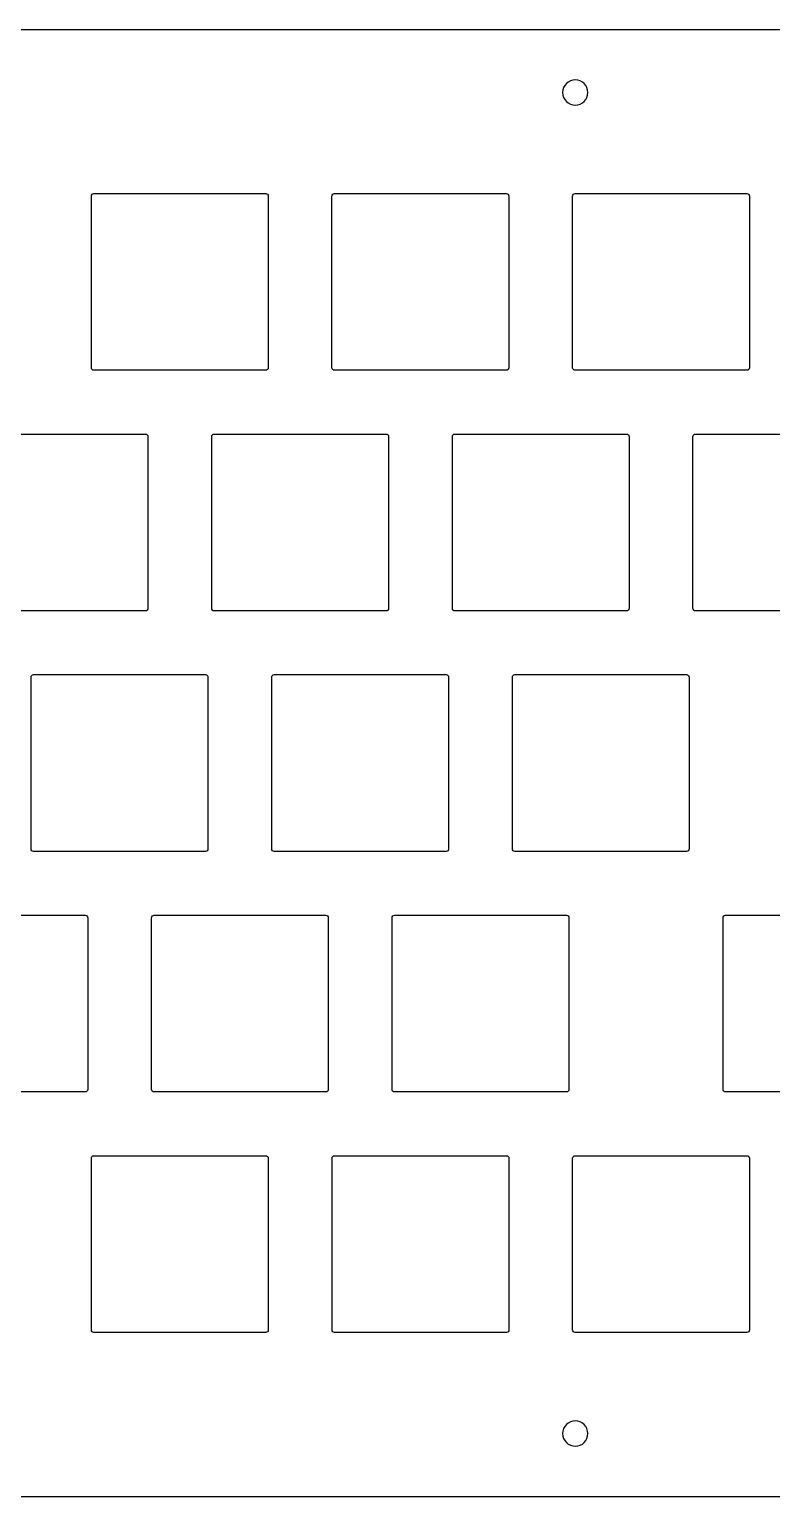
# Model space of a CAD drawing. Header units: inches. Extents: x 7 to 333, y 2 to 118.
# Drawn here: x 205.9 to 264.7, y 1.9 to 118.1 of the extents above; entities that cross this region are included whole.
import ezdxf

# ---------------------------------------------------------------- set-up
doc = ezdxf.new("R2010")
doc.units = ezdxf.units.IN
doc.header["$MEASUREMENT"] = 0

# ---------------------------------------------------------------- blocks, each defined once
blk = doc.blocks.new('block 2')
at = {"color": 7, "lineweight": 25}
blk.add_open_spline([(230.09, 91.07), (229.98, 91.07), (229.89, 91.16), (229.89, 91.27)], degree=3, dxfattribs=at)
blk = doc.blocks.new('block 3')
at = {"color": 7, "lineweight": 25}
blk.add_lwpolyline([(229.89, 91.27), (229.89, 104.87)], dxfattribs=at)
blk = doc.blocks.new('block 4')
at = {"color": 7, "lineweight": 25}
blk.add_open_spline([(229.89, 104.87), (229.89, 104.98), (229.98, 105.07), (230.09, 105.07)], degree=3, dxfattribs=at)
blk = doc.blocks.new('block 5')
at = {"color": 7, "lineweight": 25}
blk.add_lwpolyline([(230.09, 105.07), (243.69, 105.07)], dxfattribs=at)
blk = doc.blocks.new('block 6')
at = {"color": 7, "lineweight": 25}
blk.add_open_spline([(243.69, 105.07), (243.8, 105.07), (243.89, 104.98), (243.89, 104.87)], degree=3, dxfattribs=at)
blk = doc.blocks.new('block 7')
at = {"color": 7, "lineweight": 25}
blk.add_lwpolyline([(243.89, 104.87), (243.89, 91.27)], dxfattribs=at)
blk = doc.blocks.new('block 8')
at = {"color": 7, "lineweight": 25}
blk.add_open_spline([(243.89, 91.27), (243.89, 91.16), (243.8, 91.07), (243.69, 91.07)], degree=3, dxfattribs=at)
blk = doc.blocks.new('block 9')
at = {"color": 7, "lineweight": 25}
blk.add_lwpolyline([(243.69, 91.07), (230.09, 91.07)], dxfattribs=at)
blk = doc.blocks.new('block 18')
at = {"color": 7, "lineweight": 25}
blk.add_open_spline([(225.32, 52.97), (225.21, 52.97), (225.12, 53.06), (225.12, 53.17)], degree=3, dxfattribs=at)
blk = doc.blocks.new('block 19')
at = {"color": 7, "lineweight": 25}
blk.add_lwpolyline([(225.12, 53.17), (225.12, 66.77)], dxfattribs=at)
blk = doc.blocks.new('block 20')
at = {"color": 7, "lineweight": 25}
blk.add_open_spline([(225.12, 66.77), (225.12, 66.88), (225.21, 66.97), (225.32, 66.97)], degree=3, dxfattribs=at)
blk = doc.blocks.new('block 21')
at = {"color": 7, "lineweight": 25}
blk.add_lwpolyline([(225.32, 66.97), (238.92, 66.97)], dxfattribs=at)
blk = doc.blocks.new('block 22')
at = {"color": 7, "lineweight": 25}
blk.add_open_spline([(238.92, 66.97), (239.03, 66.97), (239.12, 66.88), (239.12, 66.77)], degree=3, dxfattribs=at)
blk = doc.blocks.new('block 23')
at = {"color": 7, "lineweight": 25}
blk.add_lwpolyline([(239.12, 66.77), (239.12, 53.17)], dxfattribs=at)
blk = doc.blocks.new('block 24')
at = {"color": 7, "lineweight": 25}
blk.add_open_spline([(239.12, 53.17), (239.12, 53.06), (239.03, 52.97), (238.92, 52.97)], degree=3, dxfattribs=at)
blk = doc.blocks.new('block 25')
at = {"color": 7, "lineweight": 25}
blk.add_lwpolyline([(238.92, 52.97), (225.32, 52.97)], dxfattribs=at)
blk = doc.blocks.new('block 26')
at = {"color": 7, "lineweight": 25}
blk.add_open_spline([(206.27, 52.97), (206.16, 52.97), (206.07, 53.06), (206.07, 53.17)], degree=3, dxfattribs=at)
blk = doc.blocks.new('block 27')
at = {"color": 7, "lineweight": 25}
blk.add_lwpolyline([(206.07, 53.17), (206.07, 66.77)], dxfattribs=at)
blk = doc.blocks.new('block 28')
at = {"color": 7, "lineweight": 25}
blk.add_open_spline([(206.07, 66.77), (206.07, 66.88), (206.16, 66.97), (206.27, 66.97)], degree=3, dxfattribs=at)
blk = doc.blocks.new('block 29')
at = {"color": 7, "lineweight": 25}
blk.add_lwpolyline([(206.27, 66.97), (219.87, 66.97)], dxfattribs=at)
blk = doc.blocks.new('block 30')
at = {"color": 7, "lineweight": 25}
blk.add_open_spline([(219.87, 66.97), (219.98, 66.97), (220.07, 66.88), (220.07, 66.77)], degree=3, dxfattribs=at)
blk = doc.blocks.new('block 31')
at = {"color": 7, "lineweight": 25}
blk.add_lwpolyline([(220.07, 66.77), (220.07, 53.17)], dxfattribs=at)
blk = doc.blocks.new('block 32')
at = {"color": 7, "lineweight": 25}
blk.add_open_spline([(220.07, 53.17), (220.07, 53.06), (219.98, 52.97), (219.87, 52.97)], degree=3, dxfattribs=at)
blk = doc.blocks.new('block 33')
at = {"color": 7, "lineweight": 25}
blk.add_lwpolyline([(219.87, 52.97), (206.27, 52.97)], dxfattribs=at)
blk = doc.blocks.new('block 42')
at = {"color": 7, "lineweight": 25}
blk.add_open_spline([(211.04, 91.07), (210.93, 91.07), (210.84, 91.16), (210.84, 91.27)], degree=3, dxfattribs=at)
blk = doc.blocks.new('block 43')
at = {"color": 7, "lineweight": 25}
blk.add_lwpolyline([(210.84, 91.27), (210.84, 104.87)], dxfattribs=at)
blk = doc.blocks.new('block 44')
at = {"color": 7, "lineweight": 25}
blk.add_open_spline([(210.84, 104.87), (210.84, 104.98), (210.93, 105.07), (211.04, 105.07)], degree=3, dxfattribs=at)
blk = doc.blocks.new('block 45')
at = {"color": 7, "lineweight": 25}
blk.add_lwpolyline([(211.04, 105.07), (224.64, 105.07)], dxfattribs=at)
blk = doc.blocks.new('block 46')
at = {"color": 7, "lineweight": 25}
blk.add_open_spline([(224.64, 105.07), (224.75, 105.07), (224.84, 104.98), (224.84, 104.87)], degree=3, dxfattribs=at)
blk = doc.blocks.new('block 47')
at = {"color": 7, "lineweight": 25}
blk.add_lwpolyline([(224.84, 104.87), (224.84, 91.27)], dxfattribs=at)
blk = doc.blocks.new('block 48')
at = {"color": 7, "lineweight": 25}
blk.add_open_spline([(224.84, 91.27), (224.84, 91.16), (224.75, 91.07), (224.64, 91.07)], degree=3, dxfattribs=at)
blk = doc.blocks.new('block 49')
at = {"color": 7, "lineweight": 25}
blk.add_lwpolyline([(224.64, 91.07), (211.04, 91.07)], dxfattribs=at)
blk = doc.blocks.new('block 122')
at = {"color": 7, "lineweight": 25}
blk.add_open_spline([(234.37, 72.22), (234.37, 72.11), (234.28, 72.02), (234.17, 72.02)], degree=3, dxfattribs=at)
blk = doc.blocks.new('block 123')
at = {"color": 7, "lineweight": 25}
blk.add_lwpolyline([(234.17, 72.02), (220.57, 72.02)], dxfattribs=at)
blk = doc.blocks.new('block 124')
at = {"color": 7, "lineweight": 25}
blk.add_open_spline([(220.57, 72.02), (220.46, 72.02), (220.37, 72.11), (220.37, 72.22)], degree=3, dxfattribs=at)
blk = doc.blocks.new('block 125')
at = {"color": 7, "lineweight": 25}
blk.add_lwpolyline([(220.37, 72.22), (220.37, 85.82)], dxfattribs=at)
blk = doc.blocks.new('block 126')
at = {"color": 7, "lineweight": 25}
blk.add_open_spline([(220.37, 85.82), (220.37, 85.93), (220.46, 86.02), (220.57, 86.02)], degree=3, dxfattribs=at)
blk = doc.blocks.new('block 127')
at = {"color": 7, "lineweight": 25}
blk.add_lwpolyline([(220.57, 86.02), (234.17, 86.02)], dxfattribs=at)
blk = doc.blocks.new('block 128')
at = {"color": 7, "lineweight": 25}
blk.add_open_spline([(234.17, 86.02), (234.28, 86.02), (234.37, 85.93), (234.37, 85.82)], degree=3, dxfattribs=at)
blk = doc.blocks.new('block 129')
at = {"color": 7, "lineweight": 25}
blk.add_lwpolyline([(234.37, 85.82), (234.37, 72.22)], dxfattribs=at)
blk = doc.blocks.new('block 266')
at = {"color": 7, "lineweight": 25}
blk.add_open_spline([(224.64, 28.87), (224.75, 28.87), (224.84, 28.78), (224.84, 28.67)], degree=3, dxfattribs=at)
blk = doc.blocks.new('block 267')
at = {"color": 7, "lineweight": 25}
blk.add_lwpolyline([(224.84, 28.67), (224.84, 15.07)], dxfattribs=at)
blk = doc.blocks.new('block 268')
at = {"color": 7, "lineweight": 25}
blk.add_open_spline([(224.84, 15.07), (224.84, 14.96), (224.75, 14.87), (224.64, 14.87)], degree=3, dxfattribs=at)
blk = doc.blocks.new('block 269')
at = {"color": 7, "lineweight": 25}
blk.add_lwpolyline([(224.64, 14.87), (211.04, 14.87)], dxfattribs=at)
blk = doc.blocks.new('block 270')
at = {"color": 7, "lineweight": 25}
blk.add_open_spline([(211.04, 14.87), (210.93, 14.87), (210.84, 14.96), (210.84, 15.07)], degree=3, dxfattribs=at)
blk = doc.blocks.new('block 271')
at = {"color": 7, "lineweight": 25}
blk.add_lwpolyline([(210.84, 15.07), (210.84, 28.67)], dxfattribs=at)
blk = doc.blocks.new('block 272')
at = {"color": 7, "lineweight": 25}
blk.add_open_spline([(210.84, 28.67), (210.84, 28.78), (210.93, 28.87), (211.04, 28.87)], degree=3, dxfattribs=at)
blk = doc.blocks.new('block 273')
at = {"color": 7, "lineweight": 25}
blk.add_lwpolyline([(211.04, 28.87), (224.64, 28.87)], dxfattribs=at)
blk = doc.blocks.new('block 378')
at = {"color": 7, "lineweight": 25}
blk.add_open_spline([(243.7, 28.87), (243.81, 28.87), (243.9, 28.78), (243.9, 28.67)], degree=3, dxfattribs=at)
blk = doc.blocks.new('block 379')
at = {"color": 7, "lineweight": 25}
blk.add_lwpolyline([(243.9, 28.67), (243.9, 15.07)], dxfattribs=at)
blk = doc.blocks.new('block 380')
at = {"color": 7, "lineweight": 25}
blk.add_open_spline([(243.9, 15.07), (243.9, 14.96), (243.81, 14.87), (243.7, 14.87)], degree=3, dxfattribs=at)
blk = doc.blocks.new('block 381')
at = {"color": 7, "lineweight": 25}
blk.add_lwpolyline([(243.7, 14.87), (230.1, 14.87)], dxfattribs=at)
blk = doc.blocks.new('block 382')
at = {"color": 7, "lineweight": 25}
blk.add_open_spline([(230.1, 14.87), (229.99, 14.87), (229.9, 14.96), (229.9, 15.07)], degree=3, dxfattribs=at)
blk = doc.blocks.new('block 383')
at = {"color": 7, "lineweight": 25}
blk.add_lwpolyline([(229.9, 15.07), (229.9, 28.67)], dxfattribs=at)
blk = doc.blocks.new('block 384')
at = {"color": 7, "lineweight": 25}
blk.add_open_spline([(229.9, 28.67), (229.9, 28.78), (229.99, 28.87), (230.1, 28.87)], degree=3, dxfattribs=at)
blk = doc.blocks.new('block 385')
at = {"color": 7, "lineweight": 25}
blk.add_lwpolyline([(230.1, 28.87), (243.7, 28.87)], dxfattribs=at)
blk = doc.blocks.new('block 394')
at = {"color": 7, "lineweight": 25}
blk.add_open_spline([(210.35, 47.92), (210.46, 47.92), (210.55, 47.83), (210.55, 47.72)], degree=3, dxfattribs=at)
blk = doc.blocks.new('block 395')
at = {"color": 7, "lineweight": 25}
blk.add_lwpolyline([(210.55, 47.72), (210.55, 34.12)], dxfattribs=at)
blk = doc.blocks.new('block 396')
at = {"color": 7, "lineweight": 25}
blk.add_open_spline([(210.55, 34.12), (210.55, 34.01), (210.46, 33.92), (210.35, 33.92)], degree=3, dxfattribs=at)
blk = doc.blocks.new('block 397')
at = {"color": 7, "lineweight": 25}
blk.add_lwpolyline([(210.35, 33.92), (196.75, 33.92)], dxfattribs=at)
blk = doc.blocks.new('block 401')
at = {"color": 7, "lineweight": 25}
blk.add_lwpolyline([(196.75, 47.92), (210.35, 47.92)], dxfattribs=at)
blk = doc.blocks.new('block 402')
at = {"color": 7, "lineweight": 25}
blk.add_open_spline([(229.4, 47.92), (229.51, 47.92), (229.6, 47.83), (229.6, 47.72)], degree=3, dxfattribs=at)
blk = doc.blocks.new('block 403')
at = {"color": 7, "lineweight": 25}
blk.add_lwpolyline([(229.6, 47.72), (229.6, 34.12)], dxfattribs=at)
blk = doc.blocks.new('block 404')
at = {"color": 7, "lineweight": 25}
blk.add_open_spline([(229.6, 34.12), (229.6, 34.01), (229.51, 33.92), (229.4, 33.92)], degree=3, dxfattribs=at)
blk = doc.blocks.new('block 405')
at = {"color": 7, "lineweight": 25}
blk.add_lwpolyline([(229.4, 33.92), (215.8, 33.92)], dxfattribs=at)
blk = doc.blocks.new('block 406')
at = {"color": 7, "lineweight": 25}
blk.add_open_spline([(215.8, 33.92), (215.69, 33.92), (215.6, 34.01), (215.6, 34.12)], degree=3, dxfattribs=at)
blk = doc.blocks.new('block 407')
at = {"color": 7, "lineweight": 25}
blk.add_lwpolyline([(215.6, 34.12), (215.6, 47.72)], dxfattribs=at)
blk = doc.blocks.new('block 408')
at = {"color": 7, "lineweight": 25}
blk.add_open_spline([(215.6, 47.72), (215.6, 47.83), (215.69, 47.92), (215.8, 47.92)], degree=3, dxfattribs=at)
blk = doc.blocks.new('block 409')
at = {"color": 7, "lineweight": 25}
blk.add_lwpolyline([(215.8, 47.92), (229.4, 47.92)], dxfattribs=at)
blk = doc.blocks.new('block 411')
at = {"color": 7, "lineweight": 25}
blk.add_open_spline([(250.15, 6.87), (250.15, 6.32), (249.71, 5.87), (249.15, 5.87), (248.6, 5.87), (248.15, 6.32), (248.15, 6.87), (248.15, 7.42), (248.6, 7.87), (249.15, 7.87), (249.71, 7.87), (250.15, 7.42), (250.15, 6.87), (250.15, 6.87), (250.15, 6.87), (250.15, 6.87)], degree=3, knots=[0, 0, 0, 0, 1, 1, 1, 2, 2, 2, 3, 3, 3, 4, 4, 4, 5, 5, 5, 5], dxfattribs=at)
blk = doc.blocks.new('block 414')
at = {"color": 7, "lineweight": 25}
blk.add_open_spline([(250.15, 113.07), (250.15, 112.52), (249.71, 112.07), (249.15, 112.07), (248.6, 112.07), (248.15, 112.52), (248.15, 113.07), (248.15, 113.62), (248.6, 114.07), (249.15, 114.07), (249.71, 114.07), (250.15, 113.62), (250.15, 113.07), (250.15, 113.07), (250.15, 113.07), (250.15, 113.07)], degree=3, knots=[0, 0, 0, 0, 1, 1, 1, 2, 2, 2, 3, 3, 3, 4, 4, 4, 5, 5, 5, 5], dxfattribs=at)
blk = doc.blocks.new('block 433')
at = {"color": 7, "lineweight": 25}
blk.add_open_spline([(215.32, 72.22), (215.32, 72.11), (215.23, 72.02), (215.12, 72.02)], degree=3, dxfattribs=at)
blk = doc.blocks.new('block 434')
at = {"color": 7, "lineweight": 25}
blk.add_lwpolyline([(215.12, 72.02), (201.52, 72.02)], dxfattribs=at)
blk = doc.blocks.new('block 438')
at = {"color": 7, "lineweight": 25}
blk.add_lwpolyline([(201.52, 86.02), (215.12, 86.02)], dxfattribs=at)
blk = doc.blocks.new('block 439')
at = {"color": 7, "lineweight": 25}
blk.add_open_spline([(215.12, 86.02), (215.23, 86.02), (215.32, 85.93), (215.32, 85.82)], degree=3, dxfattribs=at)
blk = doc.blocks.new('block 440')
at = {"color": 7, "lineweight": 25}
blk.add_lwpolyline([(215.32, 85.82), (215.32, 72.22)], dxfattribs=at)
blk = doc.blocks.new('block 451')
at = {"color": 7, "lineweight": 25}
blk.add_lwpolyline([(272.27, 72.02), (258.67, 72.02)], dxfattribs=at)
blk = doc.blocks.new('block 452')
at = {"color": 7, "lineweight": 25}
blk.add_open_spline([(258.67, 72.02), (258.56, 72.02), (258.47, 72.11), (258.47, 72.22)], degree=3, dxfattribs=at)
blk = doc.blocks.new('block 453')
at = {"color": 7, "lineweight": 25}
blk.add_lwpolyline([(258.47, 72.22), (258.47, 85.82)], dxfattribs=at)
blk = doc.blocks.new('block 454')
at = {"color": 7, "lineweight": 25}
blk.add_open_spline([(258.47, 85.82), (258.47, 85.93), (258.56, 86.02), (258.67, 86.02)], degree=3, dxfattribs=at)
blk = doc.blocks.new('block 455')
at = {"color": 7, "lineweight": 25}
blk.add_lwpolyline([(258.67, 86.02), (272.27, 86.02)], dxfattribs=at)
blk = doc.blocks.new('block 466')
at = {"color": 7, "lineweight": 25}
blk.add_open_spline([(253.42, 72.22), (253.42, 72.11), (253.33, 72.02), (253.22, 72.02)], degree=3, dxfattribs=at)
blk = doc.blocks.new('block 467')
at = {"color": 7, "lineweight": 25}
blk.add_lwpolyline([(253.22, 72.02), (239.62, 72.02)], dxfattribs=at)
blk = doc.blocks.new('block 468')
at = {"color": 7, "lineweight": 25}
blk.add_open_spline([(239.62, 72.02), (239.51, 72.02), (239.42, 72.11), (239.42, 72.22)], degree=3, dxfattribs=at)
blk = doc.blocks.new('block 469')
at = {"color": 7, "lineweight": 25}
blk.add_lwpolyline([(239.42, 72.22), (239.42, 85.82)], dxfattribs=at)
blk = doc.blocks.new('block 470')
at = {"color": 7, "lineweight": 25}
blk.add_open_spline([(239.42, 85.82), (239.42, 85.93), (239.51, 86.02), (239.62, 86.02)], degree=3, dxfattribs=at)
blk = doc.blocks.new('block 471')
at = {"color": 7, "lineweight": 25}
blk.add_lwpolyline([(239.62, 86.02), (253.22, 86.02)], dxfattribs=at)
blk = doc.blocks.new('block 472')
at = {"color": 7, "lineweight": 25}
blk.add_open_spline([(253.22, 86.02), (253.33, 86.02), (253.42, 85.93), (253.42, 85.82)], degree=3, dxfattribs=at)
blk = doc.blocks.new('block 473')
at = {"color": 7, "lineweight": 25}
blk.add_lwpolyline([(253.42, 85.82), (253.42, 72.22)], dxfattribs=at)
blk = doc.blocks.new('block 474')
at = {"color": 7, "lineweight": 25}
blk.add_open_spline([(244.37, 52.97), (244.26, 52.97), (244.17, 53.06), (244.17, 53.17)], degree=3, dxfattribs=at)
blk = doc.blocks.new('block 475')
at = {"color": 7, "lineweight": 25}
blk.add_lwpolyline([(244.17, 53.17), (244.17, 66.77)], dxfattribs=at)
blk = doc.blocks.new('block 476')
at = {"color": 7, "lineweight": 25}
blk.add_open_spline([(244.17, 66.77), (244.17, 66.88), (244.26, 66.97), (244.37, 66.97)], degree=3, dxfattribs=at)
blk = doc.blocks.new('block 477')
at = {"color": 7, "lineweight": 25}
blk.add_lwpolyline([(244.37, 66.97), (257.97, 66.97)], dxfattribs=at)
blk = doc.blocks.new('block 478')
at = {"color": 7, "lineweight": 25}
blk.add_open_spline([(257.97, 66.97), (258.08, 66.97), (258.17, 66.88), (258.17, 66.77)], degree=3, dxfattribs=at)
blk = doc.blocks.new('block 479')
at = {"color": 7, "lineweight": 25}
blk.add_lwpolyline([(258.17, 66.77), (258.17, 53.17)], dxfattribs=at)
blk = doc.blocks.new('block 480')
at = {"color": 7, "lineweight": 25}
blk.add_open_spline([(258.17, 53.17), (258.17, 53.06), (258.08, 52.97), (257.97, 52.97)], degree=3, dxfattribs=at)
blk = doc.blocks.new('block 481')
at = {"color": 7, "lineweight": 25}
blk.add_lwpolyline([(257.97, 52.97), (244.37, 52.97)], dxfattribs=at)
blk = doc.blocks.new('block 562')
at = {"color": 7, "lineweight": 25}
blk.add_open_spline([(261.05, 33.92), (260.93, 33.92), (260.85, 34.01), (260.85, 34.12)], degree=3, dxfattribs=at)
blk = doc.blocks.new('block 563')
at = {"color": 7, "lineweight": 25}
blk.add_lwpolyline([(260.85, 34.12), (260.85, 47.72)], dxfattribs=at)
blk = doc.blocks.new('block 564')
at = {"color": 7, "lineweight": 25}
blk.add_open_spline([(260.85, 47.72), (260.85, 47.83), (260.93, 47.92), (261.05, 47.92)], degree=3, dxfattribs=at)
blk = doc.blocks.new('block 565')
at = {"color": 7, "lineweight": 25}
blk.add_lwpolyline([(261.05, 47.92), (274.65, 47.92)], dxfattribs=at)
blk = doc.blocks.new('block 569')
at = {"color": 7, "lineweight": 25}
blk.add_lwpolyline([(274.65, 33.92), (261.05, 33.92)], dxfattribs=at)
blk = doc.blocks.new('block 602')
at = {"color": 7, "lineweight": 25}
blk.add_open_spline([(248.45, 47.92), (248.56, 47.92), (248.65, 47.83), (248.65, 47.72)], degree=3, dxfattribs=at)
blk = doc.blocks.new('block 603')
at = {"color": 7, "lineweight": 25}
blk.add_lwpolyline([(248.65, 47.72), (248.65, 34.12)], dxfattribs=at)
blk = doc.blocks.new('block 604')
at = {"color": 7, "lineweight": 25}
blk.add_open_spline([(248.65, 34.12), (248.65, 34.01), (248.56, 33.92), (248.45, 33.92)], degree=3, dxfattribs=at)
blk = doc.blocks.new('block 605')
at = {"color": 7, "lineweight": 25}
blk.add_lwpolyline([(248.45, 33.92), (234.85, 33.92)], dxfattribs=at)
blk = doc.blocks.new('block 606')
at = {"color": 7, "lineweight": 25}
blk.add_open_spline([(234.85, 33.92), (234.74, 33.92), (234.65, 34.01), (234.65, 34.12)], degree=3, dxfattribs=at)
blk = doc.blocks.new('block 607')
at = {"color": 7, "lineweight": 25}
blk.add_lwpolyline([(234.65, 34.12), (234.65, 47.72)], dxfattribs=at)
blk = doc.blocks.new('block 608')
at = {"color": 7, "lineweight": 25}
blk.add_open_spline([(234.65, 47.72), (234.65, 47.83), (234.74, 47.92), (234.85, 47.92)], degree=3, dxfattribs=at)
blk = doc.blocks.new('block 609')
at = {"color": 7, "lineweight": 25}
blk.add_lwpolyline([(234.85, 47.92), (248.45, 47.92)], dxfattribs=at)
blk = doc.blocks.new('block 618')
at = {"color": 7, "lineweight": 25}
blk.add_open_spline([(262.74, 28.87), (262.85, 28.87), (262.94, 28.78), (262.94, 28.67)], degree=3, dxfattribs=at)
blk = doc.blocks.new('block 619')
at = {"color": 7, "lineweight": 25}
blk.add_lwpolyline([(262.94, 28.67), (262.94, 15.07)], dxfattribs=at)
blk = doc.blocks.new('block 620')
at = {"color": 7, "lineweight": 25}
blk.add_open_spline([(262.94, 15.07), (262.94, 14.96), (262.85, 14.87), (262.74, 14.87)], degree=3, dxfattribs=at)
blk = doc.blocks.new('block 621')
at = {"color": 7, "lineweight": 25}
blk.add_lwpolyline([(262.74, 14.87), (249.14, 14.87)], dxfattribs=at)
blk = doc.blocks.new('block 622')
at = {"color": 7, "lineweight": 25}
blk.add_open_spline([(249.14, 14.87), (249.03, 14.87), (248.94, 14.96), (248.94, 15.07)], degree=3, dxfattribs=at)
blk = doc.blocks.new('block 623')
at = {"color": 7, "lineweight": 25}
blk.add_lwpolyline([(248.94, 15.07), (248.94, 28.67)], dxfattribs=at)
blk = doc.blocks.new('block 624')
at = {"color": 7, "lineweight": 25}
blk.add_open_spline([(248.94, 28.67), (248.94, 28.78), (249.03, 28.87), (249.14, 28.87)], degree=3, dxfattribs=at)
blk = doc.blocks.new('block 625')
at = {"color": 7, "lineweight": 25}
blk.add_lwpolyline([(249.14, 28.87), (262.74, 28.87)], dxfattribs=at)
blk = doc.blocks.new('block 666')
at = {"color": 7, "lineweight": 25}
blk.add_open_spline([(249.14, 91.07), (249.03, 91.07), (248.94, 91.16), (248.94, 91.27)], degree=3, dxfattribs=at)
blk = doc.blocks.new('block 667')
at = {"color": 7, "lineweight": 25}
blk.add_lwpolyline([(248.94, 91.27), (248.94, 104.87)], dxfattribs=at)
blk = doc.blocks.new('block 668')
at = {"color": 7, "lineweight": 25}
blk.add_open_spline([(248.94, 104.87), (248.94, 104.98), (249.03, 105.07), (249.14, 105.07)], degree=3, dxfattribs=at)
blk = doc.blocks.new('block 669')
at = {"color": 7, "lineweight": 25}
blk.add_lwpolyline([(249.14, 105.07), (262.74, 105.07)], dxfattribs=at)
blk = doc.blocks.new('block 670')
at = {"color": 7, "lineweight": 25}
blk.add_open_spline([(262.74, 105.07), (262.85, 105.07), (262.94, 104.98), (262.94, 104.87)], degree=3, dxfattribs=at)
blk = doc.blocks.new('block 671')
at = {"color": 7, "lineweight": 25}
blk.add_lwpolyline([(262.94, 104.87), (262.94, 91.27)], dxfattribs=at)
blk = doc.blocks.new('block 672')
at = {"color": 7, "lineweight": 25}
blk.add_open_spline([(262.94, 91.27), (262.94, 91.16), (262.85, 91.07), (262.74, 91.07)], degree=3, dxfattribs=at)
blk = doc.blocks.new('block 673')
at = {"color": 7, "lineweight": 25}
blk.add_lwpolyline([(262.74, 91.07), (249.14, 91.07)], dxfattribs=at)
blk = doc.blocks.new('block 682')
at = {"color": 7, "lineweight": 25}
blk.add_open_spline([(7.34, 9.87), (7.34, 5.45), (10.92, 1.87), (15.34, 1.87), (15.34, 1.87), (325.09, 1.87), (325.09, 1.87), (329.51, 1.87), (333.09, 5.45), (333.09, 9.87), (333.09, 9.87), (333.09, 110.07), (333.09, 110.07), (333.09, 114.49), (329.51, 118.07), (325.09, 118.07), (325.09, 118.07), (15.34, 118.07), (15.34, 118.07), (10.92, 118.07), (7.34, 114.49), (7.34, 110.07), (7.34, 110.07), (7.34, 9.87), (7.34, 9.87)], degree=3, knots=[0, 0, 0, 0, 1, 1, 1, 2, 2, 2, 3, 3, 3, 4, 4, 4, 5, 5, 5, 6, 6, 6, 7, 7, 7, 8, 8, 8, 8], dxfattribs=at)

msp = doc.modelspace()

# ---------------------------------------------------------------- block references
for name in ['block 682', 'block 414', 'block 44', 'block 43', 'block 45', 'block 46', 'block 47', 'block 4', 'block 3', 'block 5', 'block 6', 'block 7', 'block 668', 'block 667', 'block 669', 'block 670', 'block 671', 'block 42', 'block 49', 'block 48', 'block 2', 'block 9', 'block 8', 'block 666', 'block 673', 'block 672', 'block 438', 'block 439', 'block 126', 'block 127', 'block 128', 'block 470', 'block 471', 'block 472', 'block 454', 'block 455', 'block 440', 'block 125', 'block 129', 'block 469', 'block 473', 'block 453', 'block 433', 'block 124', 'block 122', 'block 468', 'block 466', 'block 452', 'block 434', 'block 123', 'block 467', 'block 451', 'block 28', 'block 27', 'block 29', 'block 30', 'block 31', 'block 20', 'block 19', 'block 21', 'block 22', 'block 23', 'block 476', 'block 475', 'block 477', 'block 478', 'block 479', 'block 26', 'block 33', 'block 32', 'block 18', 'block 25', 'block 24', 'block 474', 'block 481', 'block 480', 'block 401', 'block 394', 'block 395', 'block 408', 'block 407', 'block 409', 'block 402', 'block 403', 'block 608', 'block 607', 'block 609', 'block 602', 'block 603', 'block 564', 'block 563', 'block 565', 'block 397', 'block 396', 'block 406', 'block 405', 'block 404', 'block 606', 'block 605', 'block 604', 'block 562', 'block 569', 'block 272', 'block 271', 'block 273', 'block 266', 'block 267', 'block 384', 'block 383', 'block 385', 'block 378', 'block 379', 'block 624', 'block 623', 'block 625', 'block 618', 'block 619', 'block 270', 'block 269', 'block 268', 'block 382', 'block 381', 'block 380', 'block 622', 'block 621', 'block 620', 'block 411']:
    msp.add_blockref(name, (0, 0))

doc.saveas('drawing.dxf')
